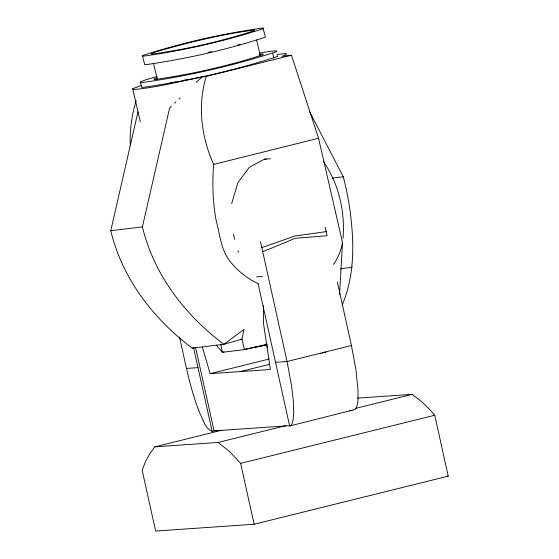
<?xml version="1.0" encoding="UTF-8"?>
<svg xmlns="http://www.w3.org/2000/svg" width="559" height="559" viewBox="0 0 559 559"><rect width="100%" height="100%" fill="white"/><g stroke="black" fill="none" stroke-linecap="round" stroke-linejoin="round"><path stroke-width="0.84" d="M342.143 305.123C354.986 275.049 354.245 241.788 349.934 209.995A261.64 240.719 83.1 0 0 343.268 176.784L309.427 111.346M339.572 294.747L342.499 242.571L318.56 138.262L291.47 55.222L206.257 76.478C199.619 97.769 200.122 120.849 205.782 142.3A131.721 119.353 50.9 0 0 213.713 164.409C212.078 182.751 212.853 201.212 215.893 219.366C219.778 233.487 220.7 249.614 230.084 261.43C237.771 271.045 247.609 278.941 258.894 283.93M343.016 238.42C345.203 211.644 338.761 183.31 323.193 161.244M342.499 242.571C341.074 250.39 338.097 257.972 333.478 264.456M171.494 106.182L169.643 107.971L142.405 226.884C153.76 274.518 185.134 315.29 223.886 344.309L243.969 329.475L241.998 339.173L223.886 344.309L192.24 348.152C153.487 319.133 122.114 278.361 110.759 230.727L137.996 111.814M136.172 100.697C131.679 115.133 129.716 130.345 130.247 145.445M231.678 203.518L237.854 182.765L249.272 167.323L264.463 159.168L270.444 158.756M221.832 430.227L154.878 446.823L149.938 453.447L145.675 461.259L142.147 470.168L155.64 531.05L254.142 524.251L448.241 476.142L434.741 415.26L429.284 409.034L421.786 401.732L412.2 394.347L357.634 398.113M174.583 103.212L175.819 102.017M178.908 99.041L180.145 97.853M196.209 82.383L201.764 77.023L206.257 76.478M258.286 284.503L289.653 426L291.036 425.35L292.154 423.624L292.986 420.843L293.748 412.353L293.265 400.44L291.574 385.934L287.046 361.491L260.445 241.502M142.349 55.62C181.507 42.826 222.196 33.722 262.989 27.95L265.406 37.153C226.248 49.947 185.56 59.051 144.767 64.823L142.349 55.62L142.804 56.277C183.597 50.506 224.285 41.401 263.45 28.607M277.439 55.572L277.956 56.312C233.781 70.748 187.88 81.02 141.867 87.525L140.26 82.04L144.404 80.265L157.016 76.422M157.17 77.582L153.858 79.008L154.27 79.602C191.122 74.382 227.89 66.158 263.275 54.593L262.856 54.006L259.572 54.23M140.309 121.89L132.693 88.72L141.35 85.45M140.26 82.04L140.777 82.781C186.79 76.269 232.691 65.997 276.866 51.561L276.349 50.827L271.213 51.176L259.369 53.035M237.596 45.118L239.923 44.468M224.047 351.849L222.377 352.296L216.207 344.98M213.706 164.409L318.56 138.262M202.372 347.223L210.135 373.664L268.984 359.081M240.279 371.588L269.704 364.293M320.943 353.092L287.046 361.491L275.524 362.288M322.641 352.673L351.45 345.532L337.322 281.82M320.628 353.414L325.995 352.079M179.516 337.007C185.322 362.63 189.997 388.764 199.849 413.255C203.176 419.411 205.013 428.564 212.134 431.352L216.592 430.248M154.878 446.823L218.101 442.455L285.908 425.651M355.412 408.426L412.2 394.347M289.653 426L355.433 409.391L357.39 404.884L357.921 401.103L358.06 390.818L355.978 369.974L351.45 345.532M218.101 442.455L229.581 451.553L240.643 463.369L434.741 415.26M220.833 344.225L222.377 352.296L244.395 349.62L267.167 344.267M208.032 52.392L211.414 51.617M192.24 348.152L195.545 347.405M201.764 77.023C179.041 81.621 156.422 87.581 133.273 89.552L132.693 88.72M265.176 344.351L266.776 344.002M263.324 345.49L266.65 344.77M266.999 344.952L243.913 349.417M257.978 346.58L259.481 346.28M260.983 345.972L262.492 345.672M254.813 347.188L256.476 346.887M340.592 268.879L352.24 267.097M276.984 54.433L286.033 53.545L286.613 54.377L281.946 56.382L291.47 55.222M184.805 79.944L188.25 79.532M170.362 82.711L172.067 82.501M173.765 82.299L176.316 81.984M332.151 178.132L343.268 176.784M110.759 230.727L142.405 226.884M240.265 339.383L241.998 339.173L244.395 349.62M256.588 276.866L262.562 276.453M186.482 368.437L198.005 367.64M210.135 373.664L270.416 369.506L263.513 323.612L263.394 305.752M349.501 410.697L352.114 410.516M291.588 425.518L214.069 430.87L195.615 347.621M446.515 476.261L448.241 476.142M264.463 159.168L266.168 159.182M237.827 250.788L238.651 252.256M266.538 344.617L267.509 347.922M233.417 234.375L234.682 239.329M272.729 53.343L273.812 58.087M256.637 39.982L260.277 55.823M153.655 63.838L157.289 79.678M325.226 227.233L327.106 235.723A181.591 0.685 -4.5 0 1 295.11 238.288A181.591 21.235 -20.6 0 1 262.702 251.683M240.643 463.369L254.142 524.251M193.484 347.251L212.134 431.352M326.19 231.608A179.25 4.255 -7.3 0 1 294.607 236.038A179.25 17.525 -17.8 0 1 261.794 247.567M154.438 52.28L151.307 53.622L151.699 54.181C186.454 49.269 221.119 41.506 254.485 30.605L254.093 30.046C220.358 34.483 187.097 42.805 154.438 52.28"/></g></svg>
